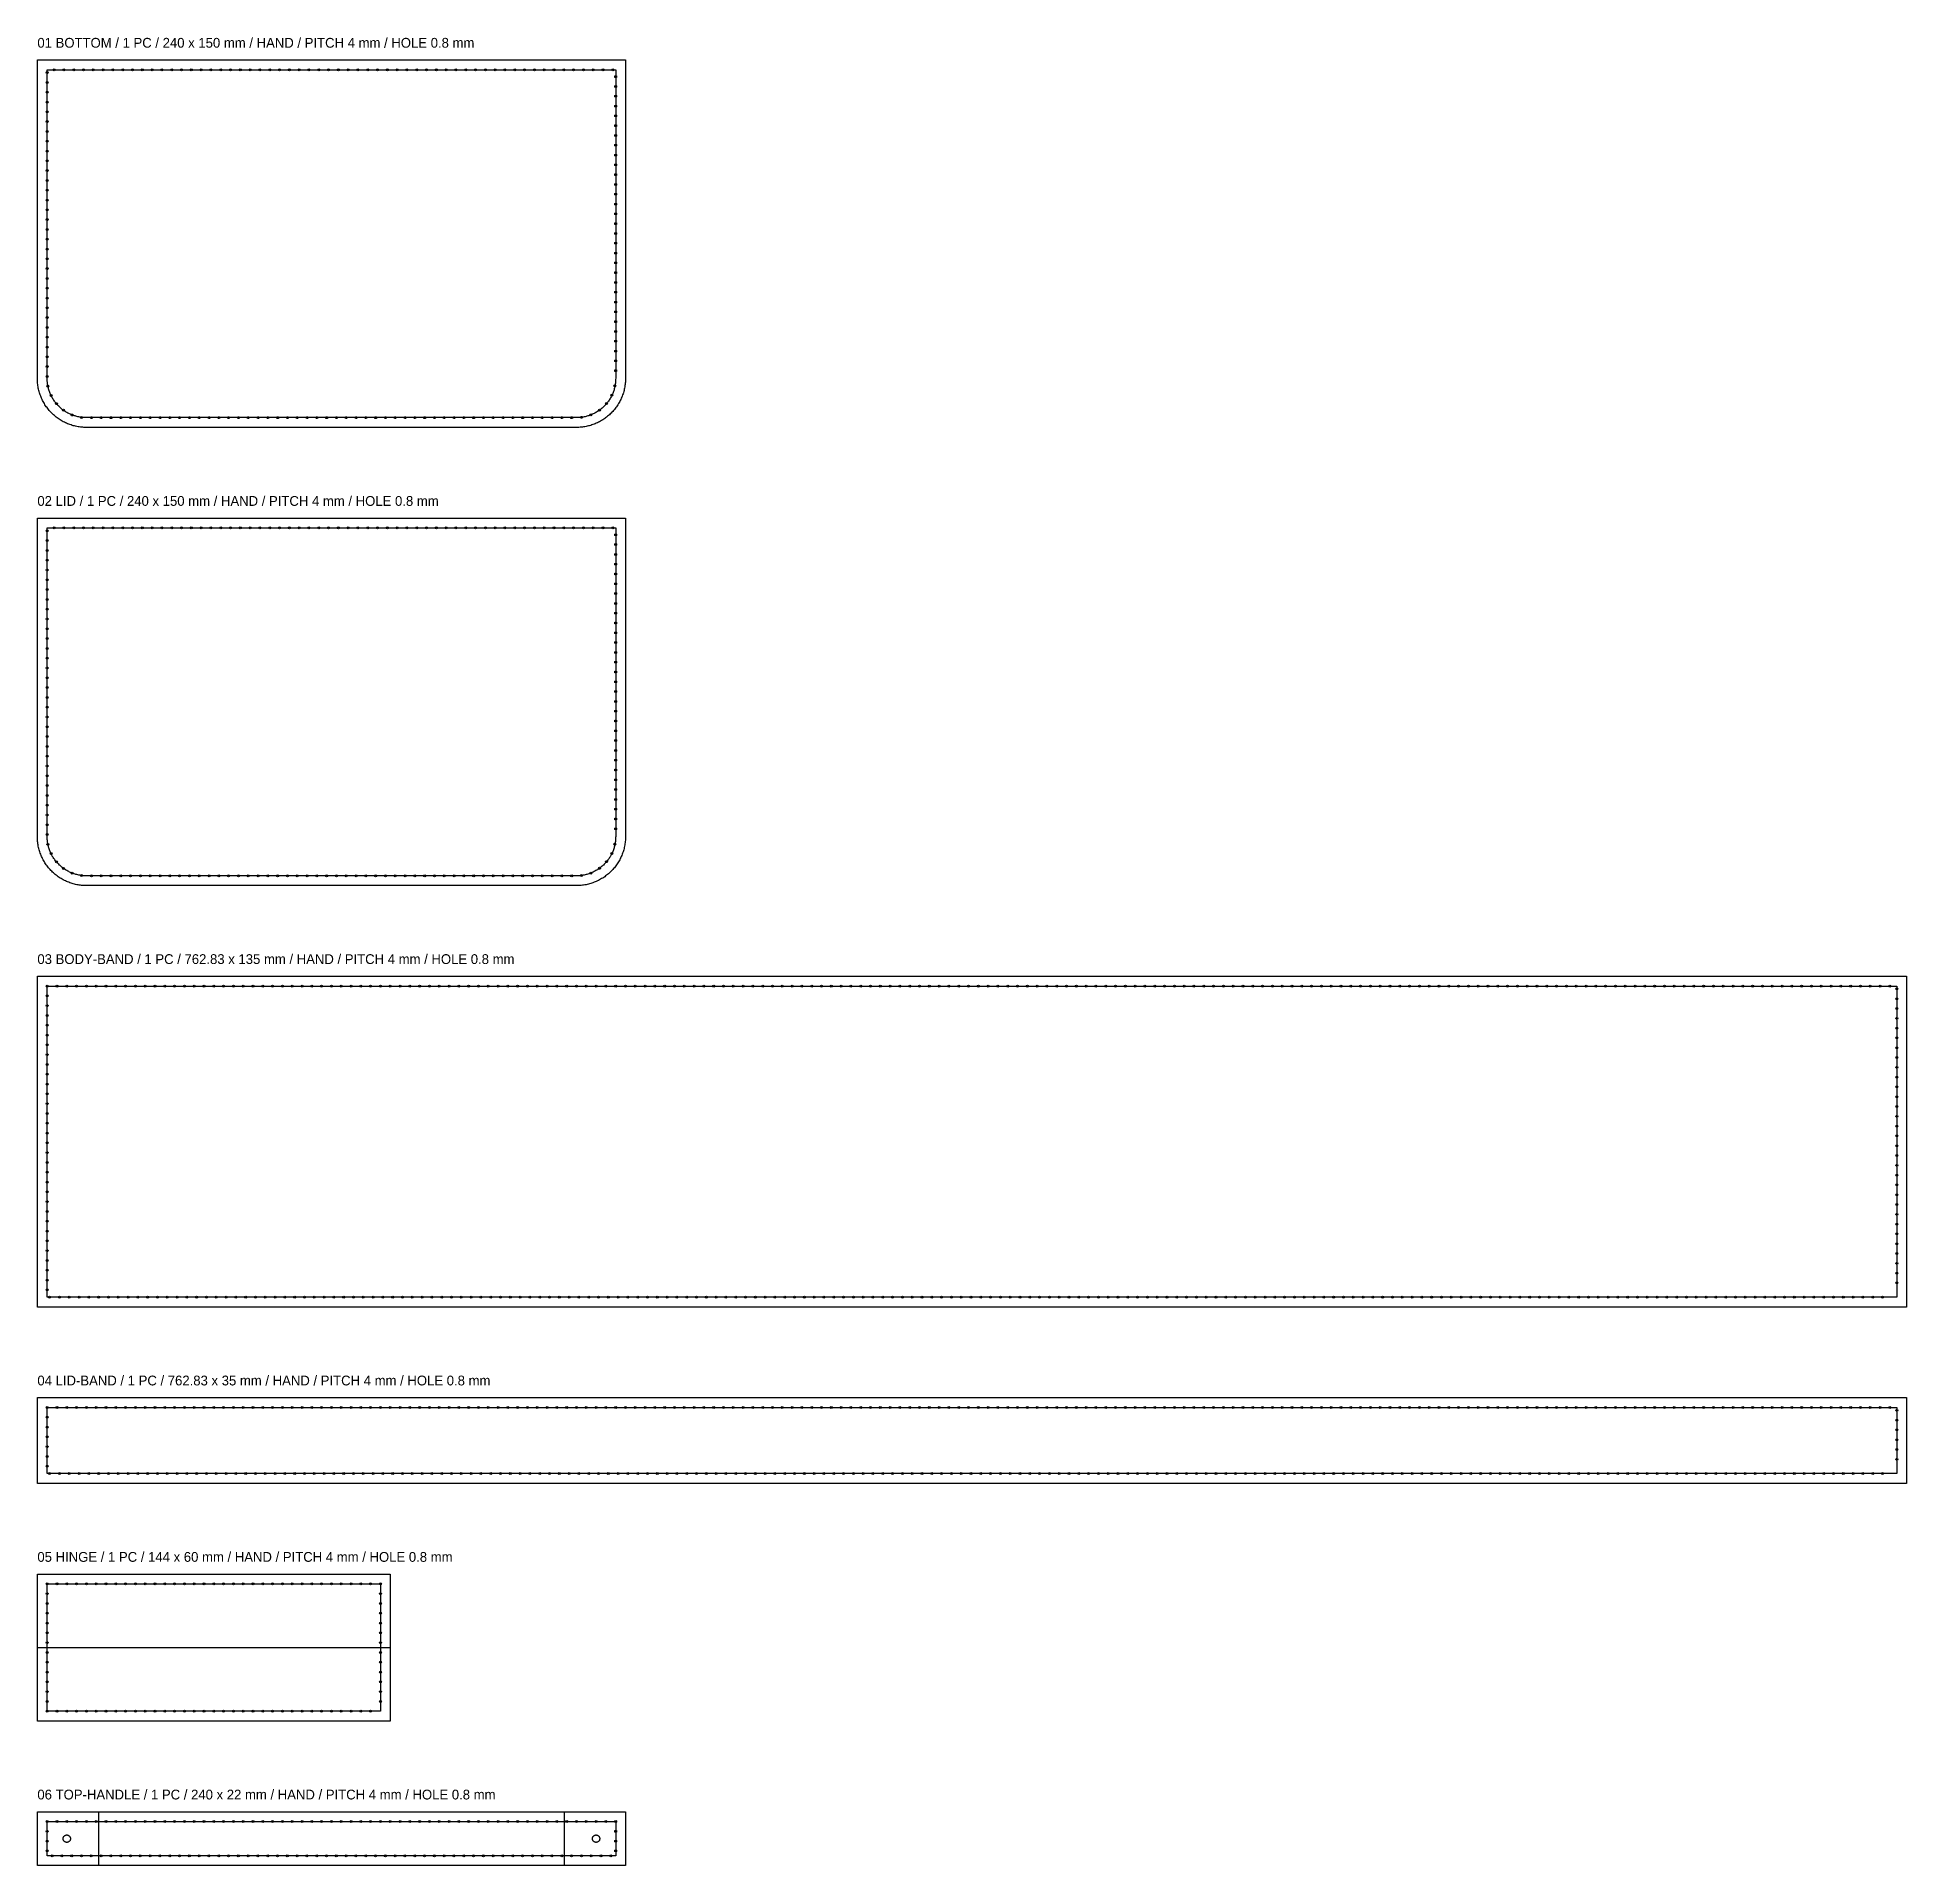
# Model space of a CAD drawing. Header units: millimetres. Extents: x 20 to 783, y -761 to -15.
import ezdxf

# ---------------------------------------------------------------- set-up
doc = ezdxf.new("R2010")
doc.units = ezdxf.units.MM
doc.linetypes.add('DASHED', pattern=[5, 3, -2])
for name, color, linetype in [('BASE', 30, 'DASHED'), ('CUT', 7, 'CONTINUOUS'), ('HOLES', 6, 'CONTINUOUS'), ('LABELS', 8, 'CONTINUOUS'), ('MARKS', 4, 'CONTINUOUS'), ('STITCH', 6, 'CONTINUOUS')]:
    doc.layers.add(name, color=color, linetype=linetype)

msp = doc.modelspace()

# ---------------------------------------------------------------- linework, layer by layer
at = {"layer": 'BASE'}
for points in [[(256, -153.95), (255.99, -154.42), (255.98, -154.74), (255.95, -155.21), (255.93, -155.54), (255.88, -155.96), (255.83, -156.36), (255.76, -156.74), (255.7, -157.1), (255.61, -157.51), (255.52, -157.89), (255.41, -158.29), (255.32, -158.62), (255.19, -159.04), (255.07, -159.38), (254.93, -159.75), (254.78, -160.13), (254.65, -160.44), (254.45, -160.87), (254.3, -161.18), (254.13, -161.5), (253.9, -161.93), (253.74, -162.2), (253.52, -162.55), (253.3, -162.9), (253.08, -163.21), (252.84, -163.54), (252.61, -163.84), (252.38, -164.14), (252.1, -164.46), (251.86, -164.74), (251.6, -165.02), (251.31, -165.31), (251.02, -165.6), (250.74, -165.85), (250.47, -166.1), (250.14, -166.38), (249.84, -166.61), (249.54, -166.84), (249.21, -167.08), (248.9, -167.3), (248.55, -167.52), (248.2, -167.74), (247.93, -167.89), (247.52, -168.12), (247.18, -168.3), (246.87, -168.45), (246.45, -168.64), (246.13, -168.78), (245.75, -168.93), (245.38, -169.07), (245.04, -169.19), (244.62, -169.32), (244.29, -169.41), (243.89, -169.52), (243.51, -169.61), (243.1, -169.7), (242.74, -169.76), (242.36, -169.82), (241.96, -169.88), (241.54, -169.92), (241.21, -169.95), (240.76, -169.98), (240.42, -169.99), (239.95, -170), (40.05, -170), (39.58, -169.99), (39.25, -169.98), (38.79, -169.95), (38.46, -169.92), (38.04, -169.88), (37.64, -169.82), (37.26, -169.76), (36.9, -169.7), (36.49, -169.61), (36.11, -169.52), (35.71, -169.41), (35.38, -169.32), (34.96, -169.19), (34.62, -169.07), (34.25, -168.93), (33.87, -168.78), (33.55, -168.64), (33.13, -168.45), (32.82, -168.3), (32.48, -168.12), (32.07, -167.89), (31.8, -167.74), (31.45, -167.52), (31.1, -167.3), (30.79, -167.08), (30.46, -166.84), (30.16, -166.61), (29.86, -166.38), (29.54, -166.1), (29.26, -165.85), (28.98, -165.6), (28.69, -165.31), (28.4, -165.02), (28.15, -164.74), (27.9, -164.46), (27.62, -164.14), (27.39, -163.84), (27.16, -163.54), (26.92, -163.21), (26.7, -162.9), (26.48, -162.55), (26.26, -162.2), (26.1, -161.93), (25.87, -161.5), (25.7, -161.18), (25.55, -160.87), (25.35, -160.44), (25.22, -160.13), (25.07, -159.75), (24.93, -159.38), (24.81, -159.04), (24.68, -158.62), (24.59, -158.29), (24.48, -157.89), (24.39, -157.51), (24.3, -157.1), (24.24, -156.74), (24.18, -156.36), (24.12, -155.96), (24.08, -155.54), (24.05, -155.21), (24.02, -154.74), (24.01, -154.42), (24, -153.95), (24, -28), (256, -28)], [(256, -340.95), (255.99, -341.42), (255.98, -341.74), (255.95, -342.21), (255.93, -342.54), (255.88, -342.96), (255.83, -343.36), (255.76, -343.74), (255.7, -344.1), (255.61, -344.51), (255.52, -344.89), (255.41, -345.29), (255.32, -345.62), (255.19, -346.04), (255.07, -346.38), (254.93, -346.75), (254.78, -347.13), (254.65, -347.44), (254.45, -347.87), (254.3, -348.18), (254.13, -348.5), (253.9, -348.92), (253.74, -349.2), (253.52, -349.55), (253.3, -349.9), (253.08, -350.21), (252.84, -350.54), (252.61, -350.84), (252.38, -351.14), (252.1, -351.46), (251.86, -351.74), (251.6, -352.02), (251.31, -352.31), (251.02, -352.6), (250.74, -352.85), (250.47, -353.1), (250.14, -353.38), (249.84, -353.61), (249.54, -353.84), (249.21, -354.08), (248.9, -354.3), (248.55, -354.52), (248.2, -354.74), (247.93, -354.89), (247.52, -355.12), (247.18, -355.3), (246.87, -355.45), (246.45, -355.64), (246.13, -355.78), (245.75, -355.93), (245.38, -356.07), (245.04, -356.19), (244.62, -356.32), (244.29, -356.41), (243.89, -356.52), (243.51, -356.61), (243.1, -356.7), (242.74, -356.76), (242.36, -356.82), (241.96, -356.88), (241.54, -356.92), (241.21, -356.95), (240.76, -356.98), (240.42, -356.99), (239.95, -357), (40.05, -357), (39.58, -356.99), (39.25, -356.98), (38.79, -356.95), (38.46, -356.92), (38.04, -356.88), (37.64, -356.82), (37.26, -356.76), (36.9, -356.7), (36.49, -356.61), (36.11, -356.52), (35.71, -356.41), (35.38, -356.32), (34.96, -356.19), (34.62, -356.07), (34.25, -355.93), (33.87, -355.78), (33.55, -355.64), (33.13, -355.45), (32.82, -355.3), (32.48, -355.12), (32.07, -354.89), (31.8, -354.74), (31.45, -354.52), (31.1, -354.3), (30.79, -354.08), (30.46, -353.84), (30.16, -353.61), (29.86, -353.38), (29.54, -353.1), (29.26, -352.85), (28.98, -352.6), (28.69, -352.31), (28.4, -352.02), (28.15, -351.74), (27.9, -351.46), (27.62, -351.14), (27.39, -350.84), (27.16, -350.54), (26.92, -350.21), (26.7, -349.9), (26.48, -349.55), (26.26, -349.2), (26.1, -348.92), (25.87, -348.5), (25.7, -348.18), (25.55, -347.87), (25.35, -347.44), (25.22, -347.13), (25.07, -346.75), (24.93, -346.38), (24.81, -346.04), (24.68, -345.62), (24.59, -345.29), (24.48, -344.89), (24.39, -344.51), (24.3, -344.1), (24.24, -343.74), (24.18, -343.36), (24.12, -342.96), (24.08, -342.54), (24.05, -342.21), (24.02, -341.74), (24.01, -341.42), (24, -340.95), (24, -215), (256, -215)], [(778.83, -529), (24, -529), (24, -402), (778.83, -402)], [(778.83, -601), (24, -601), (24, -574), (778.83, -574)], [(160, -698), (24, -698), (24, -646), (160, -646)], [(256, -757), (24, -757), (24, -743), (256, -743)]]:
    msp.add_lwpolyline(points, close=True, dxfattribs=at)
at = {"layer": 'CUT'}
for points in [[(20, -24), (260, -24), (260, -154), (259.99, -154.49), (259.98, -154.98), (259.95, -155.47), (259.9, -155.96), (259.85, -156.45), (259.78, -156.93), (259.71, -157.42), (259.62, -157.9), (259.51, -158.38), (259.4, -158.86), (259.28, -159.33), (259.14, -159.81), (258.99, -160.27), (258.83, -160.74), (258.66, -161.2), (258.48, -161.65), (258.28, -162.1), (258.08, -162.55), (257.86, -162.99), (257.64, -163.43), (257.4, -163.86), (257.15, -164.28), (256.9, -164.7), (256.63, -165.11), (256.35, -165.52), (256.06, -165.91), (255.77, -166.3), (255.46, -166.69), (255.14, -167.06), (254.82, -167.43), (254.48, -167.79), (254.14, -168.14), (253.79, -168.48), (253.43, -168.82), (253.06, -169.14), (252.69, -169.46), (252.3, -169.77), (251.91, -170.06), (251.52, -170.35), (251.11, -170.63), (250.7, -170.9), (250.28, -171.15), (249.86, -171.4), (249.43, -171.64), (248.99, -171.86), (248.55, -172.08), (248.1, -172.28), (247.65, -172.48), (247.2, -172.66), (246.74, -172.83), (246.27, -172.99), (245.81, -173.14), (245.33, -173.28), (244.86, -173.4), (244.38, -173.51), (243.9, -173.62), (243.42, -173.71), (242.93, -173.78), (242.45, -173.85), (241.96, -173.9), (241.47, -173.95), (240.98, -173.98), (240.49, -173.99), (240, -174), (40, -174), (39.51, -173.99), (39.02, -173.98), (38.53, -173.95), (38.04, -173.9), (37.55, -173.85), (37.07, -173.78), (36.58, -173.71), (36.1, -173.62), (35.62, -173.51), (35.14, -173.4), (34.67, -173.28), (34.19, -173.14), (33.73, -172.99), (33.26, -172.83), (32.8, -172.66), (32.35, -172.48), (31.9, -172.28), (31.45, -172.08), (31.01, -171.86), (30.57, -171.64), (30.14, -171.4), (29.72, -171.15), (29.3, -170.9), (28.89, -170.63), (28.48, -170.35), (28.09, -170.06), (27.7, -169.77), (27.31, -169.46), (26.94, -169.14), (26.57, -168.82), (26.21, -168.48), (25.86, -168.14), (25.52, -167.79), (25.18, -167.43), (24.86, -167.06), (24.54, -166.69), (24.23, -166.3), (23.94, -165.91), (23.65, -165.52), (23.37, -165.11), (23.1, -164.7), (22.85, -164.28), (22.6, -163.86), (22.36, -163.43), (22.14, -162.99), (21.92, -162.55), (21.72, -162.1), (21.52, -161.65), (21.34, -161.2), (21.17, -160.74), (21.01, -160.27), (20.86, -159.81), (20.72, -159.33), (20.6, -158.86), (20.49, -158.38), (20.38, -157.9), (20.29, -157.42), (20.22, -156.93), (20.15, -156.45), (20.1, -155.96), (20.05, -155.47), (20.02, -154.98), (20.01, -154.49), (20, -154)], [(20, -211), (260, -211), (260, -341), (259.99, -341.49), (259.98, -341.98), (259.95, -342.47), (259.9, -342.96), (259.85, -343.45), (259.78, -343.93), (259.71, -344.42), (259.62, -344.9), (259.51, -345.38), (259.4, -345.86), (259.28, -346.33), (259.14, -346.81), (258.99, -347.27), (258.83, -347.74), (258.66, -348.2), (258.48, -348.65), (258.28, -349.1), (258.08, -349.55), (257.86, -349.99), (257.64, -350.43), (257.4, -350.86), (257.15, -351.28), (256.9, -351.7), (256.63, -352.11), (256.35, -352.52), (256.06, -352.91), (255.77, -353.3), (255.46, -353.69), (255.14, -354.06), (254.82, -354.43), (254.48, -354.79), (254.14, -355.14), (253.79, -355.48), (253.43, -355.82), (253.06, -356.14), (252.69, -356.46), (252.3, -356.77), (251.91, -357.06), (251.52, -357.35), (251.11, -357.63), (250.7, -357.9), (250.28, -358.15), (249.86, -358.4), (249.43, -358.64), (248.99, -358.86), (248.55, -359.08), (248.1, -359.28), (247.65, -359.48), (247.2, -359.66), (246.74, -359.83), (246.27, -359.99), (245.81, -360.14), (245.33, -360.28), (244.86, -360.4), (244.38, -360.51), (243.9, -360.62), (243.42, -360.71), (242.93, -360.78), (242.45, -360.85), (241.96, -360.9), (241.47, -360.95), (240.98, -360.98), (240.49, -360.99), (240, -361), (40, -361), (39.51, -360.99), (39.02, -360.98), (38.53, -360.95), (38.04, -360.9), (37.55, -360.85), (37.07, -360.78), (36.58, -360.71), (36.1, -360.62), (35.62, -360.51), (35.14, -360.4), (34.67, -360.28), (34.19, -360.14), (33.73, -359.99), (33.26, -359.83), (32.8, -359.66), (32.35, -359.48), (31.9, -359.28), (31.45, -359.08), (31.01, -358.86), (30.57, -358.64), (30.14, -358.4), (29.72, -358.15), (29.3, -357.9), (28.89, -357.63), (28.48, -357.35), (28.09, -357.06), (27.7, -356.77), (27.31, -356.46), (26.94, -356.14), (26.57, -355.82), (26.21, -355.48), (25.86, -355.14), (25.52, -354.79), (25.18, -354.43), (24.86, -354.06), (24.54, -353.69), (24.23, -353.3), (23.94, -352.91), (23.65, -352.52), (23.37, -352.11), (23.1, -351.7), (22.85, -351.28), (22.6, -350.86), (22.36, -350.43), (22.14, -349.99), (21.92, -349.55), (21.72, -349.1), (21.52, -348.65), (21.34, -348.2), (21.17, -347.74), (21.01, -347.27), (20.86, -346.81), (20.72, -346.33), (20.6, -345.86), (20.49, -345.38), (20.38, -344.9), (20.29, -344.42), (20.22, -343.93), (20.15, -343.45), (20.1, -342.96), (20.05, -342.47), (20.02, -341.98), (20.01, -341.49), (20, -341)], [(20, -398), (782.83, -398), (782.83, -533), (20, -533)], [(20, -570), (782.83, -570), (782.83, -605), (20, -605)], [(20, -642), (164, -642), (164, -702), (20, -702)], [(20, -739), (260, -739), (260, -761), (20, -761)], [(33.5, -750), (33.5, -750.12), (33.48, -750.23), (33.46, -750.35), (33.43, -750.46), (33.39, -750.57), (33.34, -750.68), (33.28, -750.78), (33.21, -750.88), (33.14, -750.97), (33.06, -751.06), (32.97, -751.14), (32.88, -751.21), (32.78, -751.28), (32.68, -751.34), (32.57, -751.39), (32.46, -751.43), (32.35, -751.46), (32.23, -751.48), (32.12, -751.5), (32, -751.5), (31.88, -751.5), (31.77, -751.48), (31.65, -751.46), (31.54, -751.43), (31.43, -751.39), (31.32, -751.34), (31.22, -751.28), (31.12, -751.21), (31.03, -751.14), (30.94, -751.06), (30.86, -750.97), (30.79, -750.88), (30.72, -750.78), (30.66, -750.68), (30.61, -750.57), (30.57, -750.46), (30.54, -750.35), (30.52, -750.23), (30.5, -750.12), (30.5, -750), (30.5, -749.88), (30.52, -749.77), (30.54, -749.65), (30.57, -749.54), (30.61, -749.43), (30.66, -749.32), (30.72, -749.22), (30.79, -749.12), (30.86, -749.03), (30.94, -748.94), (31.03, -748.86), (31.12, -748.79), (31.22, -748.72), (31.32, -748.66), (31.43, -748.61), (31.54, -748.57), (31.65, -748.54), (31.77, -748.52), (31.88, -748.5), (32, -748.5), (32.12, -748.5), (32.23, -748.52), (32.35, -748.54), (32.46, -748.57), (32.57, -748.61), (32.68, -748.66), (32.78, -748.72), (32.88, -748.79), (32.97, -748.86), (33.06, -748.94), (33.14, -749.03), (33.21, -749.12), (33.28, -749.22), (33.34, -749.32), (33.39, -749.43), (33.43, -749.54), (33.46, -749.65), (33.48, -749.77), (33.5, -749.88)], [(249.5, -750), (249.5, -750.12), (249.48, -750.23), (249.46, -750.35), (249.43, -750.46), (249.39, -750.57), (249.34, -750.68), (249.28, -750.78), (249.21, -750.88), (249.14, -750.97), (249.06, -751.06), (248.97, -751.14), (248.88, -751.21), (248.78, -751.28), (248.68, -751.34), (248.57, -751.39), (248.46, -751.43), (248.35, -751.46), (248.23, -751.48), (248.12, -751.5), (248, -751.5), (247.88, -751.5), (247.77, -751.48), (247.65, -751.46), (247.54, -751.43), (247.43, -751.39), (247.32, -751.34), (247.22, -751.28), (247.12, -751.21), (247.03, -751.14), (246.94, -751.06), (246.86, -750.97), (246.79, -750.88), (246.72, -750.78), (246.66, -750.68), (246.61, -750.57), (246.57, -750.46), (246.54, -750.35), (246.52, -750.23), (246.5, -750.12), (246.5, -750), (246.5, -749.88), (246.52, -749.77), (246.54, -749.65), (246.57, -749.54), (246.61, -749.43), (246.66, -749.32), (246.72, -749.22), (246.79, -749.12), (246.86, -749.03), (246.94, -748.94), (247.03, -748.86), (247.12, -748.79), (247.22, -748.72), (247.32, -748.66), (247.43, -748.61), (247.54, -748.57), (247.65, -748.54), (247.77, -748.52), (247.88, -748.5), (248, -748.5), (248.12, -748.5), (248.23, -748.52), (248.35, -748.54), (248.46, -748.57), (248.57, -748.61), (248.68, -748.66), (248.78, -748.72), (248.88, -748.79), (248.97, -748.86), (249.06, -748.94), (249.14, -749.03), (249.21, -749.12), (249.28, -749.22), (249.34, -749.32), (249.39, -749.43), (249.43, -749.54), (249.46, -749.65), (249.48, -749.77), (249.5, -749.88)]]:
    msp.add_lwpolyline(points, close=True, dxfattribs=at)
at = {"layer": 'HOLES'}
for centre in [(24, -29.18), (26.82, -28), (30.82, -28), (34.82, -28), (38.82, -28), (42.82, -28), (46.82, -28), (50.82, -28), (54.82, -28), (58.82, -28), (62.82, -28), (66.82, -28), (70.82, -28), (74.82, -28), (78.82, -28), (82.82, -28), (86.82, -28), (90.82, -28), (94.82, -28), (98.82, -28), (102.82, -28), (106.82, -28), (110.82, -28), (114.82, -28), (118.82, -28), (122.82, -28), (126.82, -28), (130.82, -28), (134.82, -28), (138.82, -28), (142.82, -28), (146.82, -28), (150.82, -28), (154.82, -28), (158.82, -28), (162.82, -28), (166.82, -28), (170.82, -28), (174.82, -28), (178.82, -28), (182.82, -28), (186.82, -28), (190.82, -28), (194.82, -28), (198.82, -28), (202.82, -28), (206.82, -28), (210.82, -28), (214.82, -28), (218.82, -28), (222.82, -28), (226.82, -28), (230.82, -28), (234.82, -28), (238.82, -28), (242.82, -28), (246.82, -28), (250.82, -28), (254.82, -28), (256, -30.82), (24, -33.18), (24, -37.18), (256, -34.82), (24, -41.18), (24, -45.18), (256, -38.82), (256, -42.82), (24, -49.18), (24, -53.18), (256, -46.82), (256, -50.82), (24, -57.18), (24, -61.18), (256, -54.82), (256, -58.82), (24, -65.18), (256, -62.82), (256, -66.82), (24, -69.18), (24, -73.18), (256, -70.82), (256, -74.82), (24, -77.18), (24, -81.18), (256, -78.82), (256, -82.82), (24, -85.18), (24, -89.18), (256, -86.82), (256, -90.82), (24, -93.18), (24, -97.18), (256, -94.82), (256, -98.82), (24, -101.18), (24, -105.18), (256, -102.82), (256, -106.82), (24, -109.18), (24, -113.18), (256, -110.82), (256, -114.82), (24, -117.18), (24, -121.18), (256, -118.82), (24, -125.18), (24, -129.18), (256, -122.82), (256, -126.82), (24, -133.18), (24, -137.18), (256, -130.82), (256, -134.82), (24, -141.18), (24, -145.18), (256, -138.82), (256, -142.82), (24, -149.18), (256, -146.82), (256, -150.82), (24, -153.18), (24.32, -157.16), (255.7, -157.06), (25.59, -160.94), (27.75, -164.29), (30.68, -167), (249.4, -166.94), (252.31, -164.22), (254.46, -160.85), (34.19, -168.91), (38.05, -169.88), (42.05, -170), (46.05, -170), (50.05, -170), (54.05, -170), (58.05, -170), (62.05, -170), (66.05, -170), (70.05, -170), (74.05, -170), (78.05, -170), (82.05, -170), (86.05, -170), (90.05, -170), (94.05, -170), (98.05, -170), (102.05, -170), (106.05, -170), (110.05, -170), (114.05, -170), (118.05, -170), (122.05, -170), (126.05, -170), (130.05, -170), (134.05, -170), (138.05, -170), (142.05, -170), (146.05, -170), (150.05, -170), (154.05, -170), (158.05, -170), (162.05, -170), (166.05, -170), (170.05, -170), (174.05, -170), (178.05, -170), (182.05, -170), (186.05, -170), (190.05, -170), (194.05, -170), (198.05, -170), (202.05, -170), (206.05, -170), (210.05, -170), (214.05, -170), (218.05, -170), (222.05, -170), (226.05, -170), (230.05, -170), (234.05, -170), (238.05, -170), (242.04, -169.87), (245.91, -168.87), (24, -216.18), (24, -220.18), (26.82, -215), (30.82, -215), (34.82, -215), (38.82, -215), (42.82, -215), (46.82, -215), (50.82, -215), (54.82, -215), (58.82, -215), (62.82, -215), (66.82, -215), (70.82, -215), (74.82, -215), (78.82, -215), (82.82, -215), (86.82, -215), (90.82, -215), (94.82, -215), (98.82, -215), (102.82, -215), (106.82, -215), (110.82, -215), (114.82, -215), (118.82, -215), (122.82, -215), (126.82, -215), (130.82, -215), (134.82, -215), (138.82, -215), (142.82, -215), (146.82, -215), (150.82, -215), (154.82, -215), (158.82, -215), (162.82, -215), (166.82, -215), (170.82, -215), (174.82, -215), (178.82, -215), (182.82, -215), (186.82, -215), (190.82, -215), (194.82, -215), (198.82, -215), (202.82, -215), (206.82, -215), (210.82, -215), (214.82, -215), (218.82, -215), (222.82, -215), (226.82, -215), (230.82, -215), (234.82, -215), (238.82, -215), (242.82, -215), (246.82, -215), (250.82, -215), (254.82, -215), (256, -217.82), (24, -224.18), (24, -228.18), (256, -221.82), (256, -225.82), (24, -232.18), (24, -236.18), (256, -229.82), (256, -233.82), (24, -240.18), (24, -244.18), (256, -237.82), (256, -241.82), (24, -248.18), (256, -245.82), (256, -249.82), (24, -252.18), (24, -256.18), (256, -253.82), (256, -257.82), (24, -260.18), (24, -264.18), (256, -261.82), (256, -265.82), (24, -268.18), (24, -272.18), (256, -269.82), (256, -273.82), (24, -276.18), (24, -280.18), (256, -277.82), (256, -281.82), (24, -284.18), (24, -288.18), (256, -285.82), (256, -289.82), (24, -292.18), (24, -296.18), (256, -293.82), (256, -297.82), (24, -300.18), (24, -304.18), (256, -301.82), (24, -308.18), (24, -312.18), (256, -305.82), (256, -309.82), (24, -316.18), (24, -320.18), (256, -313.82), (256, -317.82), (24, -324.18), (24, -328.18), (256, -321.82), (256, -325.82), (24, -332.18), (256, -329.82), (256, -333.82), (24, -336.18), (24, -340.18), (256, -337.82), (24.32, -344.16), (25.59, -347.94), (27.75, -351.29), (252.31, -351.22), (254.46, -347.85), (255.7, -344.06), (30.68, -354), (34.19, -355.91), (38.05, -356.88), (42.05, -357), (46.05, -357), (50.05, -357), (54.05, -357), (58.05, -357), (62.05, -357), (66.05, -357), (70.05, -357), (74.05, -357), (78.05, -357), (82.05, -357), (86.05, -357), (90.05, -357), (94.05, -357), (98.05, -357), (102.05, -357), (106.05, -357), (110.05, -357), (114.05, -357), (118.05, -357), (122.05, -357), (126.05, -357), (130.05, -357), (134.05, -357), (138.05, -357), (142.05, -357), (146.05, -357), (150.05, -357), (154.05, -357), (158.05, -357), (162.05, -357), (166.05, -357), (170.05, -357), (174.05, -357), (178.05, -357), (182.05, -357), (186.05, -357), (190.05, -357), (194.05, -357), (198.05, -357), (202.05, -357), (206.05, -357), (210.05, -357), (214.05, -357), (218.05, -357), (222.05, -357), (226.05, -357), (230.05, -357), (234.05, -357), (238.05, -357), (242.04, -356.87), (245.91, -355.87), (249.4, -353.94), (24, -402), (28, -402), (32, -402), (36, -402), (40, -402), (44, -402), (48, -402), (52, -402), (56, -402), (60, -402), (64, -402), (68, -402), (72, -402), (76, -402), (80, -402), (84, -402), (88, -402), (92, -402), (96, -402), (100, -402), (104, -402), (108, -402), (112, -402), (116, -402), (120, -402), (124, -402), (128, -402), (132, -402), (136, -402), (140, -402), (144, -402), (148, -402), (152, -402), (156, -402), (160, -402), (164, -402), (168, -402), (172, -402), (176, -402), (180, -402), (184, -402), (188, -402), (192, -402), (196, -402), (200, -402), (204, -402), (208, -402), (212, -402), (216, -402), (220, -402), (224, -402), (228, -402), (232, -402), (236, -402), (240, -402), (244, -402), (248, -402), (252, -402), (256, -402), (260, -402), (264, -402), (268, -402), (272, -402), (276, -402), (280, -402), (284, -402), (288, -402), (292, -402), (296, -402), (300, -402), (304, -402), (308, -402), (312, -402), (316, -402), (320, -402), (324, -402), (328, -402), (332, -402), (336, -402), (340, -402), (344, -402), (348, -402), (352, -402), (356, -402), (360, -402), (364, -402), (368, -402), (372, -402), (376, -402), (380, -402), (384, -402), (388, -402), (392, -402), (396, -402), (400, -402), (404, -402), (408, -402), (412, -402), (416, -402), (420, -402), (424, -402), (428, -402), (432, -402), (436, -402), (440, -402), (444, -402), (448, -402), (452, -402), (456, -402), (460, -402), (464, -402), (468, -402), (472, -402), (476, -402), (480, -402), (484, -402), (488, -402), (492, -402), (496, -402), (500, -402), (504, -402), (508, -402), (512, -402), (516, -402), (520, -402), (524, -402), (528, -402), (532, -402), (536, -402), (540, -402), (544, -402), (548, -402), (552, -402), (556, -402), (560, -402), (564, -402), (568, -402), (572, -402), (576, -402), (580, -402), (584, -402), (588, -402), (592, -402), (596, -402), (600, -402), (604, -402), (608, -402), (612, -402), (616, -402), (620, -402), (624, -402), (628, -402), (632, -402), (636, -402), (640, -402), (644, -402), (648, -402), (652, -402), (656, -402), (660, -402), (664, -402), (668, -402), (672, -402), (676, -402), (680, -402), (684, -402), (688, -402), (692, -402), (696, -402), (700, -402), (704, -402), (708, -402), (712, -402), (716, -402), (720, -402), (724, -402), (728, -402), (732, -402), (736, -402), (740, -402), (744, -402), (748, -402), (752, -402), (756, -402), (760, -402), (764, -402), (768, -402), (772, -402), (776, -402), (778.83, -403.17), (24, -406), (24, -410), (778.83, -407.17), (778.83, -411.17), (24, -414), (24, -418), (778.83, -415.17), (778.83, -419.17), (24, -422), (24, -426), (778.83, -423.17), (778.83, -427.17), (24, -430), (24, -434), (778.83, -431.17), (778.83, -435.17), (24, -438), (24, -442), (778.83, -439.17), (24, -446), (24, -450), (778.83, -443.17), (778.83, -447.17), (24, -454), (24, -458), (778.83, -451.17), (778.83, -455.17), (24, -462), (778.83, -459.17), (778.83, -463.17), (24, -466), (24, -470), (778.83, -467.17), (778.83, -471.17), (24, -474), (24, -478), (778.83, -475.17), (778.83, -479.17), (24, -482), (24, -486), (778.83, -483.17), (778.83, -487.17), (24, -490), (24, -494), (778.83, -491.17), (778.83, -495.17), (24, -498), (24, -502), (778.83, -499.17), (778.83, -503.17), (24, -506), (24, -510), (778.83, -507.17), (778.83, -511.17), (24, -514), (24, -518), (778.83, -515.17), (24, -522), (24, -526), (778.83, -519.17), (778.83, -523.17), (25, -529), (29, -529), (33, -529), (37, -529), (41, -529), (45, -529), (49, -529), (53, -529), (57, -529), (61, -529), (65, -529), (69, -529), (73, -529), (77, -529), (81, -529), (85, -529), (89, -529), (93, -529), (97, -529), (101, -529), (105, -529), (109, -529), (113, -529), (117, -529), (121, -529), (125, -529), (129, -529), (133, -529), (137, -529), (141, -529), (145, -529), (149, -529), (153, -529), (157, -529), (161, -529), (165, -529), (169, -529), (173, -529), (177, -529), (181, -529), (185, -529), (189, -529), (193, -529), (197, -529), (201, -529), (205, -529), (209, -529), (213, -529), (217, -529), (221, -529), (225, -529), (229, -529), (233, -529), (237, -529), (241, -529), (245, -529), (249, -529), (253, -529), (257, -529), (261, -529), (265, -529), (269, -529), (273, -529), (277, -529), (281, -529), (285, -529), (289, -529), (293, -529), (297, -529), (301, -529), (305, -529), (309, -529), (313, -529), (317, -529), (321, -529), (325, -529), (329, -529), (333, -529), (337, -529), (341, -529), (345, -529), (349, -529), (353, -529), (357, -529), (361, -529), (365, -529), (369, -529), (373, -529), (377, -529), (381, -529), (385, -529), (389, -529), (393, -529), (397, -529), (401, -529), (405, -529), (409, -529), (413, -529), (417, -529), (421, -529), (425, -529), (429, -529), (433, -529), (437, -529), (441, -529), (445, -529), (449, -529), (453, -529), (457, -529), (461, -529), (465, -529), (469, -529), (473, -529), (477, -529), (481, -529), (485, -529), (489, -529), (493, -529), (497, -529), (501, -529), (505, -529), (509, -529), (513, -529), (517, -529), (521, -529), (525, -529), (529, -529), (533, -529), (537, -529), (541, -529), (545, -529), (549, -529), (553, -529), (557, -529), (561, -529), (565, -529), (569, -529), (573, -529), (577, -529), (581, -529), (585, -529), (589, -529), (593, -529), (597, -529), (601, -529), (605, -529), (609, -529), (613, -529), (617, -529), (621, -529), (625, -529), (629, -529), (633, -529), (637, -529), (641, -529), (645, -529), (649, -529), (653, -529), (657, -529), (661, -529), (665, -529), (669, -529), (673, -529), (677, -529), (681, -529), (685, -529), (689, -529), (693, -529), (697, -529), (701, -529), (705, -529), (709, -529), (713, -529), (717, -529), (721, -529), (725, -529), (729, -529), (733, -529), (737, -529), (741, -529), (745, -529), (749, -529), (753, -529), (757, -529), (761, -529), (765, -529), (769, -529), (773, -529), (24, -574), (24, -578), (28, -574), (32, -574), (36, -574), (40, -574), (44, -574), (48, -574), (52, -574), (56, -574), (60, -574), (64, -574), (68, -574), (72, -574), (76, -574), (80, -574), (84, -574), (88, -574), (92, -574), (96, -574), (100, -574), (104, -574), (108, -574), (112, -574), (116, -574), (120, -574), (124, -574), (128, -574), (132, -574), (136, -574), (140, -574), (144, -574), (148, -574), (152, -574), (156, -574), (160, -574), (164, -574), (168, -574), (172, -574), (176, -574), (180, -574), (184, -574), (188, -574), (192, -574), (196, -574), (200, -574), (204, -574), (208, -574), (212, -574), (216, -574), (220, -574), (224, -574), (228, -574), (232, -574), (236, -574), (240, -574), (244, -574), (248, -574), (252, -574), (256, -574), (260, -574), (264, -574), (268, -574), (272, -574), (276, -574), (280, -574), (284, -574), (288, -574), (292, -574), (296, -574), (300, -574), (304, -574), (308, -574), (312, -574), (316, -574), (320, -574), (324, -574), (328, -574), (332, -574), (336, -574), (340, -574), (344, -574), (348, -574), (352, -574), (356, -574), (360, -574), (364, -574), (368, -574), (372, -574), (376, -574), (380, -574), (384, -574), (388, -574), (392, -574), (396, -574), (400, -574), (404, -574), (408, -574), (412, -574), (416, -574), (420, -574), (424, -574), (428, -574), (432, -574), (436, -574), (440, -574), (444, -574), (448, -574), (452, -574), (456, -574), (460, -574), (464, -574), (468, -574), (472, -574), (476, -574), (480, -574), (484, -574), (488, -574), (492, -574), (496, -574), (500, -574), (504, -574), (508, -574), (512, -574), (516, -574), (520, -574), (524, -574), (528, -574), (532, -574), (536, -574), (540, -574), (544, -574), (548, -574), (552, -574), (556, -574), (560, -574), (564, -574), (568, -574), (572, -574), (576, -574), (580, -574), (584, -574), (588, -574), (592, -574), (596, -574), (600, -574), (604, -574), (608, -574), (612, -574), (616, -574), (620, -574), (624, -574), (628, -574), (632, -574), (636, -574), (640, -574), (644, -574), (648, -574), (652, -574), (656, -574), (660, -574), (664, -574), (668, -574), (672, -574), (676, -574), (680, -574), (684, -574), (688, -574), (692, -574), (696, -574), (700, -574), (704, -574), (708, -574), (712, -574), (716, -574), (720, -574), (724, -574), (728, -574), (732, -574), (736, -574), (740, -574), (744, -574), (748, -574), (752, -574), (756, -574), (760, -574), (764, -574), (768, -574), (772, -574), (776, -574), (778.83, -575.17), (778.83, -579.17), (24, -582), (24, -586), (778.83, -583.17), (778.83, -587.17), (24, -590), (24, -594), (778.83, -591.17), (778.83, -595.17), (24, -598), (25, -601), (29, -601), (33, -601), (37, -601), (41, -601), (45, -601), (49, -601), (53, -601), (57, -601), (61, -601), (65, -601), (69, -601), (73, -601), (77, -601), (81, -601), (85, -601), (89, -601), (93, -601), (97, -601), (101, -601), (105, -601), (109, -601), (113, -601), (117, -601), (121, -601), (125, -601), (129, -601), (133, -601), (137, -601), (141, -601), (145, -601), (149, -601), (153, -601), (157, -601), (161, -601), (165, -601), (169, -601), (173, -601), (177, -601), (181, -601), (185, -601), (189, -601), (193, -601), (197, -601), (201, -601), (205, -601), (209, -601), (213, -601), (217, -601), (221, -601), (225, -601), (229, -601), (233, -601), (237, -601), (241, -601), (245, -601), (249, -601), (253, -601), (257, -601), (261, -601), (265, -601), (269, -601), (273, -601), (277, -601), (281, -601), (285, -601), (289, -601), (293, -601), (297, -601), (301, -601), (305, -601), (309, -601), (313, -601), (317, -601), (321, -601), (325, -601), (329, -601), (333, -601), (337, -601), (341, -601), (345, -601), (349, -601), (353, -601), (357, -601), (361, -601), (365, -601), (369, -601), (373, -601), (377, -601), (381, -601), (385, -601), (389, -601), (393, -601), (397, -601), (401, -601), (405, -601), (409, -601), (413, -601), (417, -601), (421, -601), (425, -601), (429, -601), (433, -601), (437, -601), (441, -601), (445, -601), (449, -601), (453, -601), (457, -601), (461, -601), (465, -601), (469, -601), (473, -601), (477, -601), (481, -601), (485, -601), (489, -601), (493, -601), (497, -601), (501, -601), (505, -601), (509, -601), (513, -601), (517, -601), (521, -601), (525, -601), (529, -601), (533, -601), (537, -601), (541, -601), (545, -601), (549, -601), (553, -601), (557, -601), (561, -601), (565, -601), (569, -601), (573, -601), (577, -601), (581, -601), (585, -601), (589, -601), (593, -601), (597, -601), (601, -601), (605, -601), (609, -601), (613, -601), (617, -601), (621, -601), (625, -601), (629, -601), (633, -601), (637, -601), (641, -601), (645, -601), (649, -601), (653, -601), (657, -601), (661, -601), (665, -601), (669, -601), (673, -601), (677, -601), (681, -601), (685, -601), (689, -601), (693, -601), (697, -601), (701, -601), (705, -601), (709, -601), (713, -601), (717, -601), (721, -601), (725, -601), (729, -601), (733, -601), (737, -601), (741, -601), (745, -601), (749, -601), (753, -601), (757, -601), (761, -601), (765, -601), (769, -601), (773, -601), (24, -646), (28, -646), (32, -646), (36, -646), (40, -646), (44, -646), (48, -646), (52, -646), (56, -646), (60, -646), (64, -646), (68, -646), (72, -646), (76, -646), (80, -646), (84, -646), (88, -646), (92, -646), (96, -646), (100, -646), (104, -646), (108, -646), (112, -646), (116, -646), (120, -646), (124, -646), (128, -646), (132, -646), (136, -646), (140, -646), (144, -646), (148, -646), (152, -646), (156, -646), (160, -646), (24, -650), (24, -654), (160, -650), (160, -654), (24, -658), (24, -662), (160, -658), (160, -662), (24, -666), (24, -670), (160, -666), (160, -670), (24, -674), (24, -678), (160, -674), (160, -678), (24, -682), (24, -686), (160, -682), (160, -686), (24, -690), (24, -694), (160, -690), (160, -694), (24, -698), (28, -698), (32, -698), (36, -698), (40, -698), (44, -698), (48, -698), (52, -698), (56, -698), (60, -698), (64, -698), (68, -698), (72, -698), (76, -698), (80, -698), (84, -698), (88, -698), (92, -698), (96, -698), (100, -698), (104, -698), (108, -698), (112, -698), (116, -698), (120, -698), (124, -698), (128, -698), (132, -698), (136, -698), (140, -698), (144, -698), (148, -698), (152, -698), (156, -698), (24, -743), (24, -747), (28, -743), (32, -743), (36, -743), (40, -743), (44, -743), (48, -743), (52, -743), (56, -743), (60, -743), (64, -743), (68, -743), (72, -743), (76, -743), (80, -743), (84, -743), (88, -743), (92, -743), (96, -743), (100, -743), (104, -743), (108, -743), (112, -743), (116, -743), (120, -743), (124, -743), (128, -743), (132, -743), (136, -743), (140, -743), (144, -743), (148, -743), (152, -743), (156, -743), (160, -743), (164, -743), (168, -743), (172, -743), (176, -743), (180, -743), (184, -743), (188, -743), (192, -743), (196, -743), (200, -743), (204, -743), (208, -743), (212, -743), (216, -743), (220, -743), (224, -743), (228, -743), (232, -743), (236, -743), (240, -743), (244, -743), (248, -743), (252, -743), (256, -743), (256, -747), (24, -751), (24, -755), (256, -751), (256, -755), (26, -757), (30, -757), (34, -757), (38, -757), (42, -757), (46, -757), (50, -757), (54, -757), (58, -757), (62, -757), (66, -757), (70, -757), (74, -757), (78, -757), (82, -757), (86, -757), (90, -757), (94, -757), (98, -757), (102, -757), (106, -757), (110, -757), (114, -757), (118, -757), (122, -757), (126, -757), (130, -757), (134, -757), (138, -757), (142, -757), (146, -757), (150, -757), (154, -757), (158, -757), (162, -757), (166, -757), (170, -757), (174, -757), (178, -757), (182, -757), (186, -757), (190, -757), (194, -757), (198, -757), (202, -757), (206, -757), (210, -757), (214, -757), (218, -757), (222, -757), (226, -757), (230, -757), (234, -757), (238, -757), (242, -757), (246, -757), (250, -757), (254, -757)]:
    msp.add_circle(centre, 0.4, dxfattribs=at)
at = {"layer": 'MARKS'}
for points in [[(20, -672), (164, -672)], [(45, -739), (45, -761)], [(235, -739), (235, -761)]]:
    msp.add_lwpolyline(points, dxfattribs=at)
at = {"layer": 'STITCH'}
for points in [[(256, -153.95), (255.99, -154.42), (255.98, -154.74), (255.95, -155.21), (255.93, -155.54), (255.88, -155.96), (255.83, -156.36), (255.76, -156.74), (255.7, -157.1), (255.61, -157.51), (255.52, -157.89), (255.41, -158.29), (255.32, -158.62), (255.19, -159.04), (255.07, -159.38), (254.93, -159.75), (254.78, -160.13), (254.65, -160.44), (254.45, -160.87), (254.3, -161.18), (254.13, -161.5), (253.9, -161.93), (253.74, -162.2), (253.52, -162.55), (253.3, -162.9), (253.08, -163.21), (252.84, -163.54), (252.61, -163.84), (252.38, -164.14), (252.1, -164.46), (251.86, -164.74), (251.6, -165.02), (251.31, -165.31), (251.02, -165.6), (250.74, -165.85), (250.47, -166.1), (250.14, -166.38), (249.84, -166.61), (249.54, -166.84), (249.21, -167.08), (248.9, -167.3), (248.55, -167.52), (248.2, -167.74), (247.93, -167.89), (247.52, -168.12), (247.18, -168.3), (246.87, -168.45), (246.45, -168.64), (246.13, -168.78), (245.75, -168.93), (245.38, -169.07), (245.04, -169.19), (244.62, -169.32), (244.29, -169.41), (243.89, -169.52), (243.51, -169.61), (243.1, -169.7), (242.74, -169.76), (242.36, -169.82), (241.96, -169.88), (241.54, -169.92), (241.21, -169.95), (240.76, -169.98), (240.42, -169.99), (239.95, -170), (40.05, -170), (39.58, -169.99), (39.25, -169.98), (38.79, -169.95), (38.46, -169.92), (38.04, -169.88), (37.64, -169.82), (37.26, -169.76), (36.9, -169.7), (36.49, -169.61), (36.11, -169.52), (35.71, -169.41), (35.38, -169.32), (34.96, -169.19), (34.62, -169.07), (34.25, -168.93), (33.87, -168.78), (33.55, -168.64), (33.13, -168.45), (32.82, -168.3), (32.48, -168.12), (32.07, -167.89), (31.8, -167.74), (31.45, -167.52), (31.1, -167.3), (30.79, -167.08), (30.46, -166.84), (30.16, -166.61), (29.86, -166.38), (29.54, -166.1), (29.26, -165.85), (28.98, -165.6), (28.69, -165.31), (28.4, -165.02), (28.15, -164.74), (27.9, -164.46), (27.62, -164.14), (27.39, -163.84), (27.16, -163.54), (26.92, -163.21), (26.7, -162.9), (26.48, -162.55), (26.26, -162.2), (26.1, -161.93), (25.87, -161.5), (25.7, -161.18), (25.55, -160.87), (25.35, -160.44), (25.22, -160.13), (25.07, -159.75), (24.93, -159.38), (24.81, -159.04), (24.68, -158.62), (24.59, -158.29), (24.48, -157.89), (24.39, -157.51), (24.3, -157.1), (24.24, -156.74), (24.18, -156.36), (24.12, -155.96), (24.08, -155.54), (24.05, -155.21), (24.02, -154.74), (24.01, -154.42), (24, -153.95), (24, -28), (256, -28), (256, -153.95)], [(256, -340.95), (255.99, -341.42), (255.98, -341.74), (255.95, -342.21), (255.93, -342.54), (255.88, -342.96), (255.83, -343.36), (255.76, -343.74), (255.7, -344.1), (255.61, -344.51), (255.52, -344.89), (255.41, -345.29), (255.32, -345.62), (255.19, -346.04), (255.07, -346.38), (254.93, -346.75), (254.78, -347.13), (254.65, -347.44), (254.45, -347.87), (254.3, -348.18), (254.13, -348.5), (253.9, -348.92), (253.74, -349.2), (253.52, -349.55), (253.3, -349.9), (253.08, -350.21), (252.84, -350.54), (252.61, -350.84), (252.38, -351.14), (252.1, -351.46), (251.86, -351.74), (251.6, -352.02), (251.31, -352.31), (251.02, -352.6), (250.74, -352.85), (250.47, -353.1), (250.14, -353.38), (249.84, -353.61), (249.54, -353.84), (249.21, -354.08), (248.9, -354.3), (248.55, -354.52), (248.2, -354.74), (247.93, -354.89), (247.52, -355.12), (247.18, -355.3), (246.87, -355.45), (246.45, -355.64), (246.13, -355.78), (245.75, -355.93), (245.38, -356.07), (245.04, -356.19), (244.62, -356.32), (244.29, -356.41), (243.89, -356.52), (243.51, -356.61), (243.1, -356.7), (242.74, -356.76), (242.36, -356.82), (241.96, -356.88), (241.54, -356.92), (241.21, -356.95), (240.76, -356.98), (240.42, -356.99), (239.95, -357), (40.05, -357), (39.58, -356.99), (39.25, -356.98), (38.79, -356.95), (38.46, -356.92), (38.04, -356.88), (37.64, -356.82), (37.26, -356.76), (36.9, -356.7), (36.49, -356.61), (36.11, -356.52), (35.71, -356.41), (35.38, -356.32), (34.96, -356.19), (34.62, -356.07), (34.25, -355.93), (33.87, -355.78), (33.55, -355.64), (33.13, -355.45), (32.82, -355.3), (32.48, -355.12), (32.07, -354.89), (31.8, -354.74), (31.45, -354.52), (31.1, -354.3), (30.79, -354.08), (30.46, -353.84), (30.16, -353.61), (29.86, -353.38), (29.54, -353.1), (29.26, -352.85), (28.98, -352.6), (28.69, -352.31), (28.4, -352.02), (28.15, -351.74), (27.9, -351.46), (27.62, -351.14), (27.39, -350.84), (27.16, -350.54), (26.92, -350.21), (26.7, -349.9), (26.48, -349.55), (26.26, -349.2), (26.1, -348.92), (25.87, -348.5), (25.7, -348.18), (25.55, -347.87), (25.35, -347.44), (25.22, -347.13), (25.07, -346.75), (24.93, -346.38), (24.81, -346.04), (24.68, -345.62), (24.59, -345.29), (24.48, -344.89), (24.39, -344.51), (24.3, -344.1), (24.24, -343.74), (24.18, -343.36), (24.12, -342.96), (24.08, -342.54), (24.05, -342.21), (24.02, -341.74), (24.01, -341.42), (24, -340.95), (24, -215), (256, -215), (256, -340.95)], [(778.83, -529), (24, -529), (24, -402), (778.83, -402), (778.83, -529)], [(778.83, -601), (24, -601), (24, -574), (778.83, -574), (778.83, -601)], [(160, -698), (24, -698), (24, -646), (160, -646), (160, -698)], [(256, -757), (24, -757), (24, -743), (256, -743), (256, -757)]]:
    msp.add_lwpolyline(points, dxfattribs=at)

# ---------------------------------------------------------------- texts
at = {"layer": 'LABELS'}
for s, p in [('01 BOTTOM / 1 PC / 240 x 150 mm / HAND / PITCH 4 mm / HOLE 0.8 mm', (20, -19)), ('02 LID / 1 PC / 240 x 150 mm / HAND / PITCH 4 mm / HOLE 0.8 mm', (20, -206)), ('03 BODY-BAND / 1 PC / 762.83 x 135 mm / HAND / PITCH 4 mm / HOLE 0.8 mm', (20, -393)), ('04 LID-BAND / 1 PC / 762.83 x 35 mm / HAND / PITCH 4 mm / HOLE 0.8 mm', (20, -565)), ('05 HINGE / 1 PC / 144 x 60 mm / HAND / PITCH 4 mm / HOLE 0.8 mm', (20, -637)), ('06 TOP-HANDLE / 1 PC / 240 x 22 mm / HAND / PITCH 4 mm / HOLE 0.8 mm', (20, -734))]:
    msp.add_text(s, height=4, dxfattribs=at).set_placement(p)

doc.saveas('drawing.dxf')
